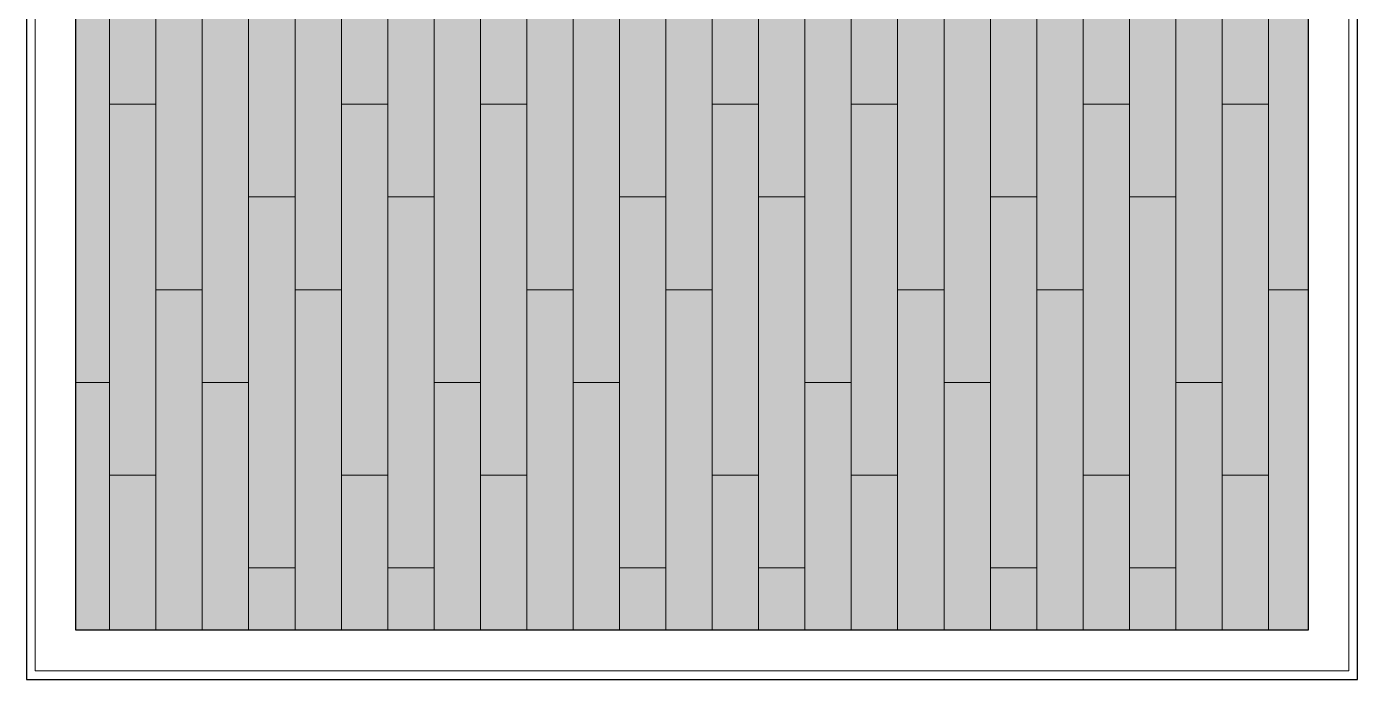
# Model space of a CAD drawing. Header units: inches. Extents: x -4830 to -235, y 9551 to 12852.
# Drawn here: x -2368.7 to -2253.9, y 11182.1 to 11238.5 of the extents above; entities that cross this region are included whole.
import ezdxf

# ---------------------------------------------------------------- set-up
doc = ezdxf.new("R2010")
doc.units = ezdxf.units.IN
doc.header["$MEASUREMENT"] = 0
doc.layers.add('A-AREA-PATT-1', color=7, linetype='Continuous', lineweight=9, transparency=1)
for name, color, linetype, lineweight in [('A-FLOR-PATT', 8, 'Continuous', 9), ('A-WALL', 113, 'Continuous', 9), ('A-WALL-3', 113, 'Continuous', 25)]:
    doc.layers.add(name, color=color, linetype=linetype, lineweight=lineweight)

msp = doc.modelspace()

# ---------------------------------------------------------------- hatches: boundary and pattern name
at = {"layer": 'A-AREA-PATT-1'}
msp.add_hatch(color=256, dxfattribs=at).paths.add_polyline_path([(-2359.46, 11186.39), (-2258.17, 11186.39), (-2258.17, 11246.89), (-2292.14, 11246.89), (-2292.14, 11247.39), (-2292.51, 11247.39), (-2292.51, 11246.89), (-2330.54, 11246.89), (-2330.54, 11247.39), (-2364.5, 11247.39), (-2364.5, 11186.39), (-2364.34, 11186.39)], flags=0)
at = {"layer": 'A-FLOR-PATT'}
h = msp.add_hatch(dxfattribs=at)
h.set_pattern_fill('FP_53', color=256, style=0, pattern_type=2)
h.set_pattern_definition([(90, (20006.403, 12295.762), (-4, 2e-16), []), (180, (20006.403, 12295.762), (-8, -8), [4, -28]), (180, (20002.403, 12311.762), (-8, -8), [4, -28])])
h.paths.add_polyline_path([(-2359.46, 11186.39), (-2258.17, 11186.39), (-2258.17, 11246.89), (-2292.14, 11246.89), (-2292.14, 11247.39), (-2292.51, 11247.39), (-2292.51, 11246.89), (-2330.54, 11246.89), (-2330.54, 11247.39), (-2364.5, 11247.39), (-2364.5, 11186.39), (-2364.34, 11186.39)], flags=0)

# ---------------------------------------------------------------- linework, layer by layer
at = {"layer": 'A-WALL'}
for p, q in [((-2368, 11247.2), (-2368, 11182.89)), ((-2254.67, 11247.2), (-2254.67, 11182.89)), ((-2368, 11182.89), (-2254.67, 11182.89))]:
    msp.add_line(p, q, dxfattribs=at)
at = {"layer": 'A-WALL-3'}
for p, q in [((-2368.75, 11247.95), (-2368.75, 11182.14)), ((-2364.5, 11186.39), (-2364.5, 11247.95)), ((-2258.17, 11247.95), (-2258.17, 11186.39)), ((-2253.92, 11182.14), (-2253.92, 11247.95)), ((-2258.17, 11186.39), (-2364.5, 11186.39)), ((-2368.75, 11182.14), (-2253.92, 11182.14))]:
    msp.add_line(p, q, dxfattribs=at)

doc.saveas('drawing.dxf')
